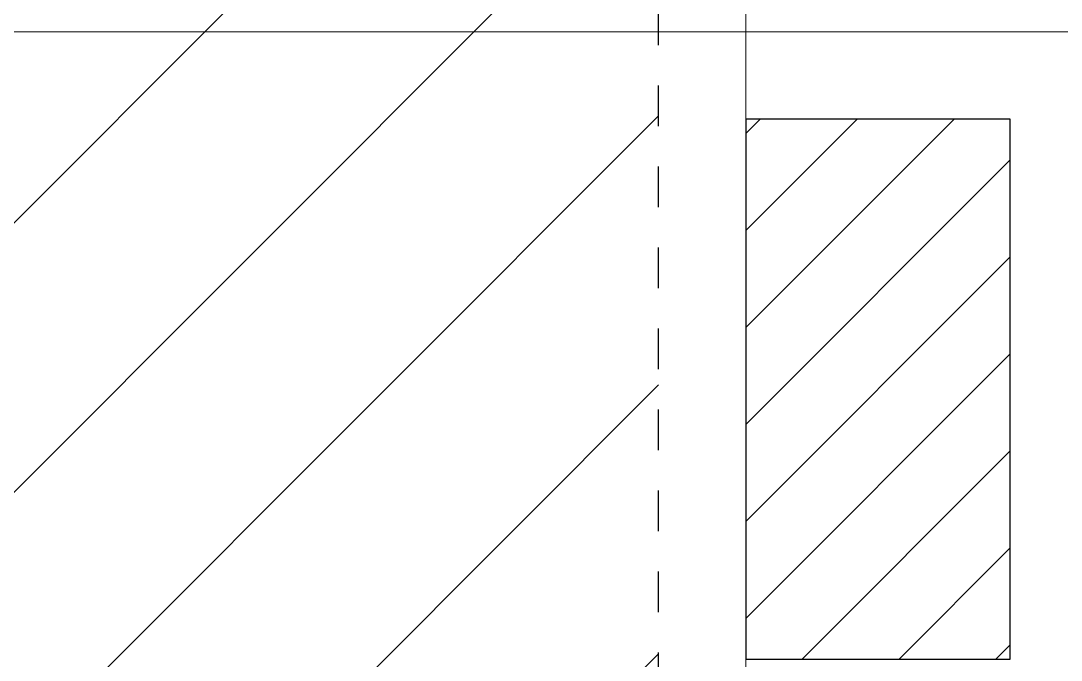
# Model space of a CAD drawing. Header units: millimetres. Extents: x -1113 to 415037, y -3642 to 354837.
# Drawn here: x 9886 to 13744, y 22196 to 24564 of the extents above; entities that cross this region are included whole.
import ezdxf

# ---------------------------------------------------------------- set-up
doc = ezdxf.new("R2010")
doc.units = ezdxf.units.MM
doc.linetypes.add('Штрих короткий', pattern=[600, 300, -300])
for name, color, linetype, lineweight in [('0) строит. леса', 20, 'Continuous', 30), ('A-FLOR', 7, 'Continuous', 9), ('Оси', 7, 'Continuous', 9)]:
    doc.layers.add(name, color=color, linetype=linetype, lineweight=lineweight)

msp = doc.modelspace()

# ---------------------------------------------------------------- hatches: boundary and pattern name
at = {"layer": '0) строит. леса', "linetype": 'Штрих короткий', "ltscale": 0.5}
h = msp.add_hatch(dxfattribs=at)
h.set_pattern_fill('ANSI31', color=256, scale=222)
h.paths.add_polyline_path([(12251.3, 25505.4), (5401.8, 25505.4), (5401.8, 15474.4), (12251.3, 15474.4)])
at = {"layer": '0) строит. леса'}
h = msp.add_hatch(dxfattribs=at)
h.set_pattern_fill('ANSI31', color=256, scale=80)
h.set_pattern_definition([(45, (16774.4, 168079.52), (-179.60512, 179.60512), [])])
h.paths.add_polyline_path([(12574.7, 24200.4), (12574.7, 22200.4), (13554.7, 22200.4), (13554.7, 24200.4)])

# ---------------------------------------------------------------- linework, layer by layer
at = {"layer": '0) строит. леса', "linetype": 'Штрих короткий', "ltscale": 0.5}
msp.add_lwpolyline([(12251.3, 25505.4), (5401.8, 25505.4), (5401.8, 15474.4), (12251.3, 15474.4)], close=True, dxfattribs=at)
at = {"layer": '0) строит. леса'}
msp.add_lwpolyline([(12574.7, 24200.4), (12574.7, 22200.4), (13554.7, 22200.4), (13554.7, 24200.4)], close=True, dxfattribs=at)
at = {"layer": 'A-FLOR'}
msp.add_line((9794.7, 24523.9), (14413.6, 24523.9), dxfattribs=at)
at = {"layer": 'Оси'}
msp.add_lwpolyline([(12574.7, -2042.3), (12574.7, 2957.7), (12574.7, 22262), (12574.7, 27262)], dxfattribs=at)

doc.saveas('drawing.dxf')
